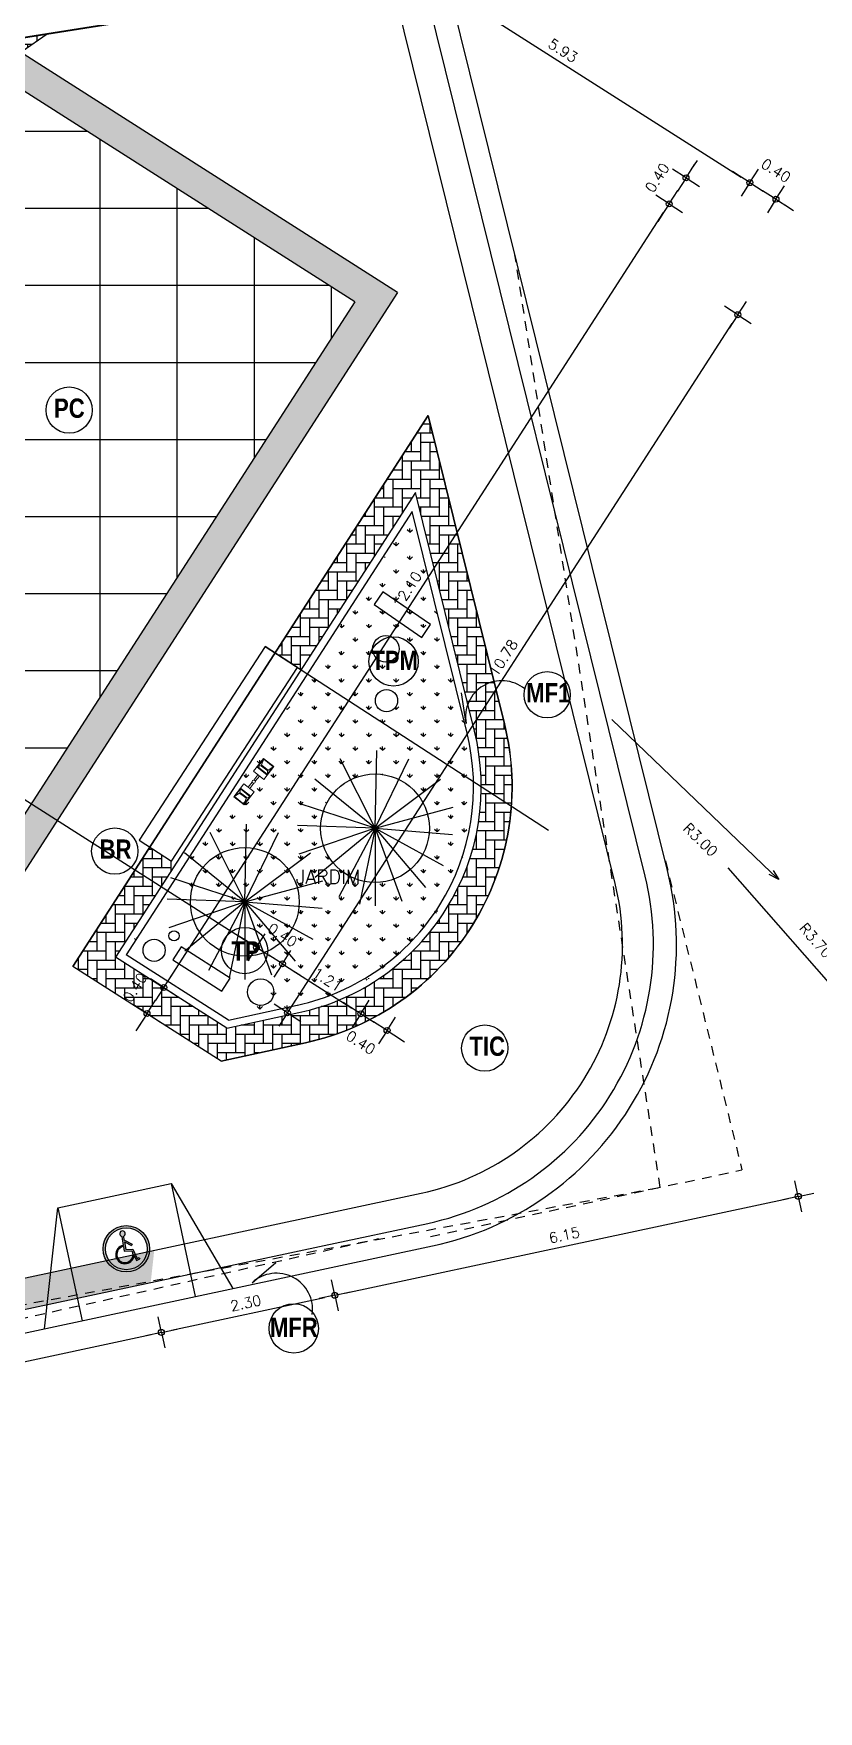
# Model space of a CAD drawing. Extents: x -599692 to 469028, y -9431878 to 9424999.
# Drawn here: x 2217.14 to 2227.32, y -483.51 to -461.73 of the extents above; entities that cross this region are included whole.
import ezdxf

# ---------------------------------------------------------------- set-up
doc = ezdxf.new("R2010")
doc.units = 0
doc.header["$LTSCALE"] = 0.5
doc.header["$MEASUREMENT"] = 0
doc.header["$PDMODE"] = 34
doc.linetypes.add('HIDDEN', pattern=[0.375, 0.25, -0.125])
doc.layers.get('0').update_dxf_attribs({"linetype": 'CONTINUOUS'})
doc.layers.get('DEFPOINTS').update_dxf_attribs({"linetype": 'CONTINUOUS'})
for name, color, linetype in [('1', 1, 'CONTINUOUS'), ('COTAS', 2, 'CONTINUOUS'), ('DEMOLIR', 253, 'HIDDEN'), ('HACH', 8, 'CONTINUOUS'), ('HACHURA', 253, 'CONTINUOUS'), ('P01', 1, 'CONTINUOUS'), ('P1', 1, 'CONTINUOUS'), ('P2', 2, 'CONTINUOUS'), ('P3', 3, 'CONTINUOUS'), ('P6', 4, 'CONTINUOUS'), ('PVISTA', 1, 'CONTINUOUS'), ('TEXT', 3, 'CONTINUOUS'), ('TEXTO', 3, 'CONTINUOUS'), ('VEGETAÇÃO', 2, 'CONTINUOUS')]:
    doc.layers.add(name, color=color, linetype=linetype)
doc.layers.add('ALVENARIA', color=4, linetype='CONTINUOUS', lineweight=40)
doc.layers.add('Det', color=3, linetype='CONTINUOUS', lineweight=9)
doc.styles.add('ARIAL', font='ARIALNB.TTF')
doc.styles.add('ROMANS', font='romans')
doc.dimstyles.new('BOLA50$0', dxfattribs={"dimscale": 0.5, "dimtxt": 0.25, "dimasz": 0.18, "dimexe": 0.18, "dimexo": 0.0625, "dimgap": 0.1, "dimtad": 1, "dimzin": 0, "dimdsep": 46, "dimtxsty": 'ROMANS', "dimblk1": 'BOLA', "dimblk2": 'BOLA', "dimsah": 1, "dimcen": 0.09, "dimse1": 1, "dimse2": 1, "dimclrt": 256, "dimadec": 0, "dimazin": 0, "dimtfac": 1, "dimtofl": 0, "dimtmove": 2, "dimatfit": 3, "dimldrblk": 'BOLA', "dimfxl": 1, "dimtolj": 1, "dimtzin": 0, "dimarcsym": 0})
doc.dimstyles.new('BOLA50$4', dxfattribs={"dimscale": 0.5, "dimtxt": 0.17, "dimasz": 0.18, "dimexe": 0.18, "dimexo": 0.0625, "dimgap": 0.2, "dimtad": 1, "dimzin": 4, "dimdsep": 46, "dimtxsty": 'ROMANS', "dimblk1": 'OPEN30', "dimblk2": 'OPEN30', "dimsah": 1, "dimcen": 0.09, "dimse1": 1, "dimse2": 1, "dimclrd": 256, "dimclrt": 3, "dimadec": 0, "dimazin": 0, "dimtfac": 1, "dimtdec": 4, "dimtofl": 0, "dimtmove": 2, "dimatfit": 3, "dimldrblk": 'OPEN30', "dimfxl": 1, "dimtolj": 1, "dimtzin": 0, "dimarcsym": 0})
pattern_1 = [(90, (120.0618, -228.11359), (-0.12, 0.12), [0.36, -0.12]), (180, (120.0618, -227.99359), (-0.12, 0.12), [0.36, -0.12])]

# ---------------------------------------------------------------- blocks, each defined once
blk = doc.blocks.new('_OPEN30')
at = {"color": 0, "linetype": 'ByBlock'}
for p, q in [((-1, 0.27), (0, 0)), ((0, 0), (-1, -0.27)), ((0, 0), (-1, 0))]:
    blk.add_line(p, q, dxfattribs=at)
blk = doc.blocks.new('*D365')
at = {"layer": 'COTAS', "color": 253, "linetype": 'ByBlock', "lineweight": -2, "transparency": 16777216}
blk.add_line((2226.142, -472.557), (2228.49, -475.24), dxfattribs=at)
at = {"layer": 'DEFPOINTS', "color": 0, "transparency": 16777216}
for p in [(2226.142, -472.557, 24.028), (2228.578, -475.342, 24.028)]:
    blk.add_point(p, dxfattribs=at)
at = {"layer": 'COTAS', "color": 253, "lineweight": -2, "transparency": 16777216, "xscale": 0.135, "yscale": 0.135, "zscale": 0.135, "rotation": 311.1748749105023}
blk.add_blockref('_OPEN30', (2228.578, -475.342), dxfattribs=at)
at = {"layer": 'COTAS', "color": 3, "transparency": 16777216, "insert": (2227.282, -473.501), "char_height": 0.135, "attachment_point": 5, "rotation": 311.1749, "style": 'ROMANS'}
blk.add_mtext('\\A1;R3.70', dxfattribs=at)
blk = doc.blocks.new('BOLA')
for q in [(-1.53, 0), (0, 1.53), (0, -1.53), (1.53, 0)]:
    blk.add_line((0, 0), q)
blk.add_circle((0, 0), 0.284)
blk = doc.blocks.new('*D367')
at = {"layer": 'COTAS', "color": 253, "linetype": 'ByBlock', "lineweight": -2, "transparency": 16777216}
blk.add_line((2207.326, -465.494), (2219.914, -473.518), dxfattribs=at)
at = {"layer": 'DEFPOINTS', "color": 0, "transparency": 16777216}
for p in [(2206.626, -466.342, 23.401), (2220.028, -473.59), (2219.441, -474.511, 23.401)]:
    blk.add_point(p, dxfattribs=at)
at = {"layer": 'COTAS', "color": 253, "lineweight": -2, "transparency": 16777216, "xscale": 0.135, "yscale": 0.135, "zscale": 0.135}
for p, rotation in [((2207.212, -465.421), 147.4865219688017), ((2220.028, -473.59), 327.4865219688017)]:
    blk.add_blockref('BOLA', p, dxfattribs=dict(at, rotation=rotation))
at = {"layer": 'COTAS', "transparency": 16777216, "insert": (2213.697, -469.386), "char_height": 0.135, "attachment_point": 5, "rotation": 327.4865, "style": 'ROMANS'}
blk.add_mtext('\\A1;15.20', dxfattribs=at)
blk = doc.blocks.new('*D368')
at = {"layer": 'COTAS', "color": 253, "linetype": 'ByBlock', "lineweight": -2, "transparency": 16777216}
for p, q in [((2219.914, -473.518), (2219.8, -473.445)), ((2220.478, -473.877), (2220.591, -473.949))]:
    blk.add_line(p, q, dxfattribs=at)
at = {"layer": 'DEFPOINTS', "color": 0, "transparency": 16777216}
for p in [(2220.364, -473.804), (2219.441, -474.511, 23.401), (2219.562, -475.062, 23.401)]:
    blk.add_point(p, dxfattribs=at)
at = {"layer": 'COTAS', "color": 253, "lineweight": -2, "transparency": 16777216, "xscale": 0.135, "yscale": 0.135, "zscale": 0.135}
for p, rotation in [((2220.028, -473.59), 327.4865219688017), ((2220.364, -473.804), 147.4865219688017)]:
    blk.add_blockref('BOLA', p, dxfattribs=dict(at, rotation=rotation))
at = {"layer": 'COTAS', "transparency": 16777216, "insert": (2220.365, -473.431), "char_height": 0.135, "attachment_point": 5, "rotation": 327.4865, "style": 'ROMANS'}
blk.add_mtext('\\A1;0.40', dxfattribs=at)
blk = doc.blocks.new('*D369')
at = {"layer": 'COTAS', "color": 253, "linetype": 'ByBlock', "lineweight": -2, "transparency": 16777216}
blk.add_line((2220.478, -473.877), (2221.266, -474.379), dxfattribs=at)
at = {"layer": 'DEFPOINTS', "color": 0, "transparency": 16777216}
for p in [(2221.38, -474.452), (2221.108, -474.878, 3.779), (2219.562, -475.062, 23.401)]:
    blk.add_point(p, dxfattribs=at)
at = {"layer": 'COTAS', "color": 253, "lineweight": -2, "transparency": 16777216, "xscale": 0.135, "yscale": 0.135, "zscale": 0.135}
for p, rotation in [((2220.364, -473.804), 147.4865219688017), ((2221.38, -474.452), 327.4865219688017)]:
    blk.add_blockref('BOLA', p, dxfattribs=dict(at, rotation=rotation))
at = {"layer": 'COTAS', "transparency": 16777216, "insert": (2220.948, -474.008), "char_height": 0.135, "attachment_point": 5, "rotation": 327.4865, "style": 'ROMANS'}
blk.add_mtext('\\A1;1.21', dxfattribs=at)
blk = doc.blocks.new('*D370')
at = {"layer": 'COTAS', "color": 253, "linetype": 'ByBlock', "lineweight": -2, "transparency": 16777216}
for p, q in [((2221.266, -474.379), (2221.152, -474.307)), ((2221.835, -474.742), (2221.949, -474.815))]:
    blk.add_line(p, q, dxfattribs=at)
at = {"layer": 'DEFPOINTS', "color": 0, "transparency": 16777216}
for p in [(2221.968, -474.282, 3.124), (2221.108, -474.878, 3.779), (2221.721, -474.669)]:
    blk.add_point(p, dxfattribs=at)
at = {"layer": 'COTAS', "color": 253, "lineweight": -2, "transparency": 16777216, "xscale": 0.135, "yscale": 0.135, "zscale": 0.135}
for p, rotation in [((2221.38, -474.452), 327.4865219688017), ((2221.721, -474.669), 147.4865219688017)]:
    blk.add_blockref('BOLA', p, dxfattribs=dict(at, rotation=rotation))
at = {"layer": 'COTAS', "transparency": 16777216, "insert": (2221.381, -474.826), "char_height": 0.135, "attachment_point": 5, "rotation": 327.4865, "style": 'ROMANS'}
blk.add_mtext('\\A1;0.40', dxfattribs=at)
blk = doc.blocks.new('*D371')
at = {"layer": 'COTAS', "color": 253, "linetype": 'ByBlock', "lineweight": -2, "transparency": 16777216}
blk.add_line((2221.538, -460.551), (2226.312, -463.595), dxfattribs=at)
at = {"layer": 'DEFPOINTS', "color": 0, "transparency": 16777216}
for p in [(2220.995, -461.152, 23.401), (2226.426, -463.667), (2225.997, -464.34, 23.401)]:
    blk.add_point(p, dxfattribs=at)
at = {"layer": 'COTAS', "color": 253, "lineweight": -2, "transparency": 16777216, "xscale": 0.135, "yscale": 0.135, "zscale": 0.135}
for p, rotation in [((2221.424, -460.479), 147.4865219688025), ((2226.426, -463.667), 327.4865219688025)]:
    blk.add_blockref('BOLA', p, dxfattribs=dict(at, rotation=rotation))
at = {"layer": 'COTAS', "transparency": 16777216, "insert": (2224.002, -461.953), "char_height": 0.135, "attachment_point": 5, "rotation": 327.4865, "style": 'ROMANS'}
blk.add_mtext('\\A1;5.93', dxfattribs=at)
blk = doc.blocks.new('*D372')
at = {"layer": 'COTAS', "color": 253, "linetype": 'ByBlock', "lineweight": -2, "transparency": 16777216}
for p, q in [((2226.312, -463.595), (2226.199, -463.522)), ((2226.879, -463.956), (2226.993, -464.028))]:
    blk.add_line(p, q, dxfattribs=at)
at = {"layer": 'DEFPOINTS', "color": 0, "transparency": 16777216}
for p in [(2226.765, -463.883), (2225.997, -464.34, 23.401), (2226.551, -464.219, 23.401)]:
    blk.add_point(p, dxfattribs=at)
at = {"layer": 'COTAS', "color": 253, "lineweight": -2, "transparency": 16777216, "xscale": 0.135, "yscale": 0.135, "zscale": 0.135}
for p, rotation in [((2226.426, -463.667), 327.4865219688025), ((2226.765, -463.883), 147.4865219688025)]:
    blk.add_blockref('BOLA', p, dxfattribs=dict(at, rotation=rotation))
at = {"layer": 'COTAS', "transparency": 16777216, "insert": (2226.765, -463.51), "char_height": 0.135, "attachment_point": 5, "rotation": 327.4865, "style": 'ROMANS'}
blk.add_mtext('\\A1;0.40', dxfattribs=at)
blk = doc.blocks.new('*D373')
at = {"layer": 'COTAS', "color": 253, "linetype": 'ByBlock', "lineweight": -2, "transparency": 16777216}
blk.add_line((2224.636, -470.633), (2226.703, -472.618), dxfattribs=at)
at = {"layer": 'DEFPOINTS', "color": 0, "transparency": 16777216}
for p in [(2224.636, -470.633, 24.028), (2226.8, -472.711, 24.028)]:
    blk.add_point(p, dxfattribs=at)
at = {"layer": 'COTAS', "color": 253, "lineweight": -2, "transparency": 16777216, "xscale": 0.135, "yscale": 0.135, "zscale": 0.135, "rotation": 316.1598628357586}
blk.add_blockref('_OPEN30', (2226.8, -472.711), dxfattribs=at)
at = {"layer": 'COTAS', "color": 3, "transparency": 16777216, "insert": (2225.786, -472.194), "char_height": 0.135, "attachment_point": 5, "rotation": 316.1599, "style": 'ROMANS'}
blk.add_mtext('\\A1;R3.00', dxfattribs=at)
blk = doc.blocks.new('*D374')
at = {"layer": 'COTAS', "color": 253, "linetype": 'ByBlock', "lineweight": -2, "transparency": 16777216}
for p, q in [((2218.898, -474), (2218.971, -473.886)), ((2218.535, -474.563), (2218.462, -474.676))]:
    blk.add_line(p, q, dxfattribs=at)
at = {"layer": 'DEFPOINTS', "color": 0, "transparency": 16777216}
for p in [(2218.825, -474.113), (2219.441, -474.511, 23.401), (2219.225, -474.847, 23.401)]:
    blk.add_point(p, dxfattribs=at)
at = {"layer": 'COTAS', "color": 253, "lineweight": -2, "transparency": 16777216, "xscale": 0.135, "yscale": 0.135, "zscale": 0.135}
for p, rotation in [((2218.825, -474.113), 237.1944000718257), ((2218.608, -474.449), 57.19440007182569)]:
    blk.add_blockref('BOLA', p, dxfattribs=dict(at, rotation=rotation))
at = {"layer": 'COTAS', "transparency": 16777216, "insert": (2218.452, -474.111), "char_height": 0.135, "attachment_point": 5, "rotation": 57.1944, "style": 'ROMANS'}
blk.add_mtext('\\A1;0.40', dxfattribs=at)
blk = doc.blocks.new('*D375')
at = {"layer": 'COTAS', "color": 253, "linetype": 'ByBlock', "lineweight": -2, "transparency": 16777216}
blk.add_line((2218.898, -474), (2225.307, -464.056), dxfattribs=at)
at = {"layer": 'DEFPOINTS', "color": 0, "transparency": 16777216}
for p in [(2225.38, -463.943), (2225.997, -464.34, 23.401), (2219.441, -474.511, 23.401)]:
    blk.add_point(p, dxfattribs=at)
at = {"layer": 'COTAS', "color": 253, "lineweight": -2, "transparency": 16777216, "xscale": 0.135, "yscale": 0.135, "zscale": 0.135}
for p, rotation in [((2225.38, -463.943), 57.19440007182573), ((2218.825, -474.113), 237.1944000718257)]:
    blk.add_blockref('BOLA', p, dxfattribs=dict(at, rotation=rotation))
at = {"layer": 'COTAS', "transparency": 16777216, "insert": (2221.983, -468.951), "char_height": 0.135, "attachment_point": 5, "rotation": 57.1944, "style": 'ROMANS'}
blk.add_mtext('\\A1;12.10', dxfattribs=at)
blk = doc.blocks.new('*D376')
at = {"layer": 'COTAS', "color": 253, "linetype": 'ByBlock', "lineweight": -2, "transparency": 16777216}
for p, q in [((2225.671, -463.492), (2225.745, -463.378)), ((2225.307, -464.056), (2225.234, -464.17))]:
    blk.add_line(p, q, dxfattribs=at)
at = {"layer": 'DEFPOINTS', "color": 0, "transparency": 16777216}
for p in [(2225.598, -463.605), (2225.997, -464.34, 23.401), (2226.551, -464.219, 23.401)]:
    blk.add_point(p, dxfattribs=at)
at = {"layer": 'COTAS', "color": 253, "lineweight": -2, "transparency": 16777216, "xscale": 0.135, "yscale": 0.135, "zscale": 0.135}
for p, rotation in [((2225.598, -463.605), 237.1944000718257), ((2225.38, -463.943), 57.19440007182569)]:
    blk.add_blockref('BOLA', p, dxfattribs=dict(at, rotation=rotation))
at = {"layer": 'COTAS', "transparency": 16777216, "insert": (2225.225, -463.603), "char_height": 0.135, "attachment_point": 5, "rotation": 57.1944, "style": 'ROMANS'}
blk.add_mtext('\\A1;0.40', dxfattribs=at)
blk = doc.blocks.new('*D377')
at = {"layer": 'COTAS', "color": 253, "linetype": 'ByBlock', "lineweight": -2, "transparency": 16777216}
blk.add_line((2220.503, -474.326), (2226.195, -465.495), dxfattribs=at)
at = {"layer": 'DEFPOINTS', "color": 0, "transparency": 16777216}
for p in [(2226.269, -465.381), (2226.948, -465.819, 23.401), (2221.108, -474.878, 23.401)]:
    blk.add_point(p, dxfattribs=at)
at = {"layer": 'COTAS', "color": 253, "lineweight": -2, "transparency": 16777216, "xscale": 0.135, "yscale": 0.135, "zscale": 0.135}
for p, rotation in [((2226.269, -465.381), 57.1944000718852), ((2220.429, -474.44), 237.1944000718852)]:
    blk.add_blockref('BOLA', p, dxfattribs=dict(at, rotation=rotation))
at = {"layer": 'COTAS', "transparency": 16777216, "insert": (2223.229, -469.833), "char_height": 0.135, "attachment_point": 5, "rotation": 57.1944, "style": 'ROMANS'}
blk.add_mtext('\\A1;10.78', dxfattribs=at)
blk = doc.blocks.new('*D380')
at = {"layer": 'COTAS', "color": 253, "linetype": 'ByBlock', "lineweight": -2, "transparency": 16777216}
blk.add_line((2200.821, -482.427), (2218.662, -478.615), dxfattribs=at)
at = {"layer": 'DEFPOINTS', "color": 0, "transparency": 16777216}
for p in [(2218.656, -477.94, 24.028), (2218.794, -478.587), (2200.551, -481.808, 24.028)]:
    blk.add_point(p, dxfattribs=at)
at = {"layer": 'COTAS', "color": 253, "lineweight": -2, "transparency": 16777216, "xscale": 0.135, "yscale": 0.135, "zscale": 0.135}
for p, rotation in [((2218.794, -478.587), 12.0604837379147), ((2200.689, -482.455), 192.0604837379147)]:
    blk.add_blockref('BOLA', p, dxfattribs=dict(at, rotation=rotation))
at = {"layer": 'COTAS', "transparency": 16777216, "insert": (2209.712, -480.381), "char_height": 0.135, "attachment_point": 5, "rotation": 12.0605, "style": 'ROMANS'}
blk.add_mtext('\\A1;18.51', dxfattribs=at)
blk = doc.blocks.new('*D381')
at = {"layer": 'COTAS', "color": 253, "linetype": 'ByBlock', "lineweight": -2, "transparency": 16777216}
blk.add_line((2218.926, -478.558), (2220.911, -478.134), dxfattribs=at)
at = {"layer": 'DEFPOINTS', "color": 0, "transparency": 16777216}
for p in [(2220.905, -477.46, 24.028), (2218.656, -477.94, 24.028), (2221.043, -478.106)]:
    blk.add_point(p, dxfattribs=at)
at = {"layer": 'COTAS', "color": 253, "lineweight": -2, "transparency": 16777216, "xscale": 0.135, "yscale": 0.135, "zscale": 0.135}
for p, rotation in [((2221.043, -478.106), 12.0604837379147), ((2218.794, -478.587), 192.0604837379147)]:
    blk.add_blockref('BOLA', p, dxfattribs=dict(at, rotation=rotation))
at = {"layer": 'COTAS', "transparency": 16777216, "insert": (2219.889, -478.207), "char_height": 0.135, "attachment_point": 5, "rotation": 12.0605, "style": 'ROMANS'}
blk.add_mtext('\\A1;2.30', dxfattribs=at)
blk = doc.blocks.new('*D382')
at = {"layer": 'COTAS', "color": 253, "linetype": 'ByBlock', "lineweight": -2, "transparency": 16777216}
blk.add_line((2221.175, -478.078), (2226.922, -476.85), dxfattribs=at)
at = {"layer": 'DEFPOINTS', "color": 0, "transparency": 16777216}
for p in [(2226.916, -476.175, 24.028), (2227.054, -476.822), (2220.905, -477.46, 24.028)]:
    blk.add_point(p, dxfattribs=at)
at = {"layer": 'COTAS', "color": 253, "lineweight": -2, "transparency": 16777216, "xscale": 0.135, "yscale": 0.135, "zscale": 0.135}
for p, rotation in [((2227.054, -476.822), 12.0604837379147), ((2221.043, -478.106), 192.0604837379147)]:
    blk.add_blockref('BOLA', p, dxfattribs=dict(at, rotation=rotation))
at = {"layer": 'COTAS', "transparency": 16777216, "insert": (2224.019, -477.325), "char_height": 0.135, "attachment_point": 5, "rotation": 12.0605, "style": 'ROMANS'}
blk.add_mtext('\\A1;6.15', dxfattribs=at)
blk = doc.blocks.new('A$C44756B37')
at = {"layer": 'PVISTA'}
for p, q in [((0.126, 0.484), (0.143, 0.324)), ((0.146, 0.304), (0.155, 0.219)), ((0.155, 0.483), (0.162, 0.42)), ((0.162, 0.42), (0.302, 0.338)), ((0.166, 0.385), (0.181, 0.248)), ((0.166, 0.385), (0.287, 0.314)), ((0.302, 0.338), (0.287, 0.314)), ((0.155, 0.219), (0.287, 0.219)), ((0.181, 0.248), (0.306, 0.248)), ((0.287, 0.219), (0.304, 0.177)), ((0.306, 0.248), (0.375, 0.079)), ((0.322, 0.133), (0.359, 0.042)), ((0.359, 0.042), (0.42, 0.067)), ((0.375, 0.079), (0.409, 0.093)), ((0.409, 0.093), (0.42, 0.067))]:
    blk.add_line(p, q, dxfattribs=at)
blk.add_lwpolyline([(0.146, 0.304, 2.388986), (0.304, 0.177, -0.830114)], format="xyb", dxfattribs=at)
for centre, radius, start, end in [((0.162, 0.163), 0.163, 96.6867, 349.3931), ((0.143, 0.53), 0.0491, 284.7935, 250.3107)]:
    blk.add_arc(centre, radius, start, end, dxfattribs=at)
blk = doc.blocks.new('A$C6E743D22')
at = {"layer": '1', "ltscale": 3}
h = blk.add_hatch(color=256, dxfattribs=at)
h.paths.add_polyline_path([(0, 0.408, 1), (0.816, 0.408, 1)])
h.paths.add_polyline_path([(0.776, 0.408, -1), (0.04, 0.408, -1)], flags=16)
h.paths.add_polyline_path([(0.624, 0.24), (0.635, 0.213), (0.574, 0.188), (0.537, 0.279, -0.360974), (0.377, 0.147, -0.943286), (0.359, 0.471), (0.341, 0.631, -6.596073), (0.37, 0.63), (0.377, 0.567), (0.517, 0.485), (0.502, 0.46), (0.381, 0.531), (0.396, 0.395), (0.522, 0.395), (0.59, 0.226)], flags=0)
h.paths.add_polyline_path([(0.519, 0.324, -2.386956), (0.361, 0.451), (0.37, 0.366), (0.502, 0.366)], flags=0)
h = blk.add_hatch(color=256, dxfattribs=at)
h.paths.add_polyline_path([(0.37, 0.63), (0.377, 0.567), (0.517, 0.485), (0.502, 0.46), (0.381, 0.531), (0.396, 0.395), (0.522, 0.395), (0.59, 0.226), (0.624, 0.24), (0.635, 0.213), (0.574, 0.188), (0.537, 0.279, -0.360974), (0.377, 0.147, -0.943286), (0.359, 0.471), (0.341, 0.631, -6.596073)])
h.paths.add_polyline_path([(0.519, 0.324), (0.502, 0.366), (0.37, 0.366), (0.361, 0.451, 2.386956)])
at = {"layer": 'TEXT'}
for radius in [0.408, 0.368]:
    blk.add_circle((0.408, 0.408), radius, dxfattribs=at)
at = {"layer": 'HACH', "ltscale": 3}
blk.add_blockref('A$C44756B37', (0.215, 0.147), dxfattribs=at)
blk = doc.blocks.new('A$C206D7CE9')
at = {"layer": 'HACH', "ltscale": 3, "xscale": 5.510876380422942, "yscale": 5.510876380422942, "zscale": 5.510876380422942}
blk.add_blockref('A$C6E743D22', (0, 0), dxfattribs=at)
blk = doc.blocks.new('A$C53B24436')
at = {"layer": 'PVISTA', "xscale": 0.2675669915776192, "yscale": 0.2675669915776192, "zscale": 0.2675669915776192, "rotation": 16.99718398011538}
blk.add_blockref('A$C206D7CE9', (-0.065, 0.028), dxfattribs=at)
blk = doc.blocks.new('FG')
at = {"layer": 'Det', "color": 7}
for p, q in [((-0.9, 0.573), (-1.743, 0.462)), ((-1.743, 0.462), (-1.654, -0.215)), ((-1.743, 0.462), (-1.654, -0.215)), ((-1.209, 0.502), (-1.709, 0.437)), ((-1.371, 0.381), (-1.709, 0.437)), ((-1.709, 0.437), (-1.628, -0.181)), ((-1.344, 0.006), (-1.39, 0.357)), ((-1.371, 0.381), (-1.209, 0.502)), ((-1.347, 0.363), (-1.3, 0.012)), ((-1.209, 0.502), (-1.128, -0.115)), ((-1.184, 0.536), (-1.094, -0.141)), ((-0.9, 0.573), (-0.811, -0.104)), ((-0.521, 0.329), (-0.862, 0.284)), ((-0.508, 0.23), (-0.849, 0.185)), ((-0.389, 0.346), (-0.048, 0.389)), ((-0.377, 0.247), (-0.036, 0.289)), ((-0.084, 0.678), (0.759, 0.783)), ((-0.084, 0.678), (0, 0)), ((0, 0), (0.844, 0.105)), ((0.2, 0.713), (0.284, 0.035)), ((0.233, 0.687), (0.733, 0.749)), ((0.42, 0.611), (0.233, 0.687)), ((0.233, 0.687), (0.31, 0.069)), ((0.473, 0.188), (0.31, 0.069)), ((0.31, 0.069), (0.81, 0.131)), ((0.401, 0.586), (0.445, 0.235)), ((0.42, 0.611), (0.733, 0.749)), ((0.488, 0.241), (0.445, 0.592)), ((0.473, 0.188), (0.81, 0.131)), ((0.733, 0.749), (0.81, 0.131)), ((0.759, 0.783), (0.844, 0.105)), ((0.759, 0.783), (0.844, 0.105)), ((-0.811, -0.104), (-1.654, -0.215)), ((-1.316, -0.04), (-1.628, -0.181)), ((-1.128, -0.115), (-1.628, -0.181)), ((-1.316, -0.04), (-1.128, -0.115))]:
    blk.add_line(p, q, dxfattribs=at)
for points in [[(-1.291, -0.037), (-1.34, -0.044), (-1.347, 0.006), (-1.297, 0.012)], [(0.448, 0.185), (0.497, 0.191), (0.491, 0.241), (0.442, 0.235)]]:
    blk.add_lwpolyline(points, close=True, dxfattribs=at)
blk.add_circle((-0.449, 0.288), 0.0829, dxfattribs=at)
for centre, start, end in [((-1.368, 0.36), 7.50667, 187.50667), ((0.423, 0.589), 7.0793, 187.0793)]:
    blk.add_arc(centre, 0.022, start, end, dxfattribs=at)
blk = doc.blocks.new('JARDIM')
at = {"layer": 'VEGETAÇÃO', "linetype": 'Continuous', "ltscale": 3}
for q in [(2253.311, -428.71), (2252.839, -428.816), (2253.727, -428.816), (2252.508, -429.082), (2254.14, -429.079), (2252.332, -429.405), (2254.302, -429.442), (2252.283, -429.683), (2252.302, -430.055), (2252.511, -430.356), (2252.82, -430.608), (2253.088, -430.704), (2253.289, -430.724), (2253.637, -430.662), (2254.173, -430.2), (2254.293, -429.796), (2253.943, -430.484)]:
    blk.add_line((2253.289, -429.717), q, dxfattribs=at)
blk.add_circle((2253.289, -429.717), 0.705, dxfattribs=at)

msp = doc.modelspace()

# ---------------------------------------------------------------- hatches: boundary and pattern name
at = {"layer": 'HACHURA'}
h = msp.add_hatch(dxfattribs=at)
h.set_pattern_fill('NET', color=256, scale=8)
h.paths.add_polyline_path([(2221.303, -465.213), (2216.609, -462.221, -0.098876), (2206.626, -466.342), (2206.918, -466.529), (2207.192, -466.496), (2207.219, -466.72), (2216.513, -472.644)])
h.paths.add_polyline_path([(2217.298, -466.618, -1), (2217.898, -466.618, -1)], flags=16)
h.paths.add_polyline_path([(2217.337, -466.787), (2217.864, -466.787), (2217.864, -466.4), (2217.337, -466.4)], flags=24)
at = {"layer": 'P01'}
h = msp.add_hatch(dxfattribs=at)
h.set_pattern_fill('AR-HBONE', color=256, scale=0.03, angle=45, style=0)
h.set_pattern_definition(pattern_1)
h.paths.add_polyline_path([(2217.313, -461.735), (2216.4, -461.879, -0.108498), (2205.545, -466.128), (2206.049, -466.449, 0.112089)])
h = msp.add_hatch(dxfattribs=at)
h.set_pattern_fill('AR-HBONE', color=256, scale=0.03, angle=45)
h.paths.add_polyline_path([(2221.857, -465.092), (2216.969, -461.976, -0.003949), (2216.609, -462.221), (2221.303, -465.213), (2216.513, -472.644), (2207.219, -466.72), (2207.252, -466.992), (2206.957, -467.028), (2216.634, -473.196)])
h = msp.add_hatch(dxfattribs=at)
h.set_pattern_fill('AR-HBONE', color=256, scale=0.03, angle=45)
h.paths.add_polyline_path([(2222.088, -467.687), (2222.769, -470.437, -0.255589), (2223.108, -470.142), (2222.254, -466.691), (2220.27, -469.769), (2220.606, -469.987)])
h.paths.add_polyline_path([(2223.243, -470.689), (2223.108, -470.142, 0.255589), (2222.769, -470.437), (2222.855, -470.785, -0.060626), (2222.943, -471.505), (2223.333, -471.758, 0.079399)])
h = msp.add_hatch(dxfattribs=at)
h.set_pattern_fill('AR-HBONE', color=256, scale=0.03, angle=45)
h.paths.add_polyline_path([(2223.333, -471.758), (2222.943, -471.505, -0.256376), (2221.555, -474.036), (2221.932, -474.263, 0.221371)])
h = msp.add_hatch(dxfattribs=at)
h.set_pattern_fill('AR-HBONE', color=256, scale=0.03, angle=45)
h.paths.add_polyline_path([(2218.2, -473.719), (2218.984, -472.502), (2218.93, -472.468), (2218.927, -472.473), (2218.645, -472.29), (2217.646, -473.841), (2219.568, -475.066), (2220.663, -474.828, 0.103203), (2221.932, -474.263), (2221.744, -474.15, 0.000308), (2221.555, -474.037, -0.088163), (2220.579, -474.437), (2219.644, -474.64)])
h = msp.add_hatch(dxfattribs=at)
h.set_pattern_fill('AR-HBONE', color=256, scale=0.03, angle=45, style=0)
h.set_pattern_definition(pattern_1)
h.paths.add_polyline_path([(2218.656, -477.94), (2218.702, -477.521), (2200.337, -481.445), (2200.551, -481.808)])
at = {"layer": 'VEGETAÇÃO'}
h = msp.add_hatch(dxfattribs=at)
h.set_pattern_fill('GRASS', color=256, scale=0.25, style=0)
h.set_pattern_definition([(90, (115.368, -229.02533), (-0.176776695, 0.176776695), [0.046875, -0.30667839]), (45, (115.368, -229.02533), (-0.176776695, 0.176776695), [0.046875, -0.203125]), (135, (115.368, -229.02533), (-0.176776695, -0.176776695), [0.046875, -0.203125])])
edge = h.paths.add_edge_path()
edge.add_line((2218.857, -472.923), (2218.338, -473.689))
edge.add_arc((2219.242, -473.733), 0.905, -62.2669, 177.24, ccw=False)
edge.add_line((2219.663, -474.534), (2220.639, -474.36))
edge.add_arc((2219.942, -471.545), 2.9, 283.8973, 373.8973)
edge.add_line((2222.758, -470.848), (2222.047, -467.975))
edge.add_line((2222.047, -467.975), (2218.857, -472.923))
edge = h.paths.add_edge_path(flags=16)
edge.add_arc((2221.714, -470.389), 0.144, 0, 360)
edge = h.paths.add_edge_path(flags=16)
edge.add_arc((2221.565, -472.046), 0.705, 0, 360)
edge = h.paths.add_edge_path(flags=16)
edge.add_arc((2221.706, -469.717), 0.172, 0, 360)
edge = h.paths.add_edge_path(flags=16)
edge.add_arc((2221.987, -469.927), 0.0664, 0, 360)

# ---------------------------------------------------------------- linework, layer by layer
at = {"layer": 'ALVENARIA'}
msp.add_line((2216.405, -461.878, 23.401), (2220.987, -461.153, 23.401), dxfattribs=at)
at = {"layer": 'DEMOLIR'}
for p, q in [((2225.264, -476.705, 23.401), (2223.368, -464.531, 23.401)), ((2225.332, -472.469, 23.401), (2226.324, -476.478, 23.401)), ((2222.285, -477.341, 23.401), (2226.324, -476.478, 23.401)), ((2216.921, -478.242, 23.401), (2225.264, -476.705, 23.401)), ((2206.621, -480.731, 24.028), (2221.615, -477.37, 24.028))]:
    msp.add_line(p, q, dxfattribs=at)
at = {"layer": 'P01'}
msp.add_line((2220.141, -469.685, -0.627), (2223.813, -472.07, -0.627), dxfattribs=at)
at = {"layer": 'P1'}
for p, q in [((2224.679, -472.762, 24.028), (2221.774, -461.021, 24.028)), ((2221.857, -465.092, 22.774), (2216.969, -461.976, 22.774)), ((2221.303, -465.213, 22.774), (2216.609, -462.221, 22.774)), ((2221.303, -465.213, 22.774), (2216.513, -472.644, 22.774)), ((2221.857, -465.092, 22.774), (2216.634, -473.196, 22.774)), ((2222.254, -466.691, 22.774), (2217.646, -473.841, 22.774)), ((2223.243, -470.689, 23.401), (2222.254, -466.691, 23.401)), ((2222.748, -470.686, -0.627), (2222.685, -470.286, -0.627)), ((2219.568, -475.066, 23.401), (2217.646, -473.841, 23.401)), ((2219.568, -475.066, 0.966), (2220.663, -474.828, 0.207)), ((2200.337, -481.445, 24.028), (2222.165, -476.781, 24.028)), ((2219.971, -477.943), (2220.277, -477.679))]:
    msp.add_line(p, q, dxfattribs=at)
at = {"layer": 'P1', "elevation": 22.774}
msp.add_lwpolyline([(2217.646, -473.841), (2222.254, -466.691), (2223.243, -470.689, -0.42271), (2220.663, -474.828), (2219.568, -475.066)], format="xyb", dxfattribs=at)
at = {"layer": 'P1'}
for centre, radius in [((2217.598, -466.618), 0.3), ((2221.805, -469.881, -0.627), 0.32), ((2223.797, -470.312, -0.627), 0.3), ((2218.19, -472.341, -0.627), 0.3), ((2219.873, -473.633), 0.3), ((2222.987, -474.898, -0.627), 0.3), ((2220.511, -478.535), 0.32)]:
    msp.add_circle(centre, radius, dxfattribs=at)
for centre, radius, start, end in [((2201.298, -439.286, 23.401), 27.575, 253.9751, 305.5032), ((2223.208, -470.599, -0.627), 0.469, 50.4291, 190.5865), ((2219.943, -471.506, 23.401), 3.4, 282.2402, 13.8973), ((2221.475, -473.554, 24.028), 3.3, 282.0605, 13.8973), ((2220.286, -478.289), 0.469, 352.1709, 132.3284)]:
    msp.add_arc(centre, radius, start, end, dxfattribs=at)
at = {"layer": 'P2', "elevation": -0.627}
msp.add_lwpolyline([(2220.561, -469.958), (2220.141, -469.685), (2218.507, -472.201), (2218.927, -472.473)], close=True, dxfattribs=at)
at = {"layer": 'P3'}
for p, q in [((2225.067, -472.666, 24.028), (2219.705, -450.994, 24.028)), ((2225.358, -472.593, 24.028), (2219.999, -450.934, 24.028)), ((2225.358, -472.593, 24.028), (2219.999, -450.934, 24.028)), ((2222.088, -467.687, 22.774), (2218.2, -473.719, 22.774)), ((2222.855, -470.785, 23.401), (2222.088, -467.687, 23.401)), ((2222.047, -467.936, 22.774), (2218.338, -473.689, 22.774)), ((2222.758, -470.809, 23.401), (2222.047, -467.936, 23.401)), ((2219.644, -474.64, 23.401), (2218.2, -473.719, 23.401)), ((2219.663, -474.534, 23.401), (2218.338, -473.689, 23.401)), ((2219.644, -474.64, 0.855), (2220.579, -474.437, 0.207)), ((2219.663, -474.534, 0.827), (2220.557, -474.34, 0.207)), ((2217.453, -476.97, 23.848), (2218.92, -476.657, 23.848)), ((2218.92, -476.657, 23.848), (2219.234, -478.123, 24.028)), ((2218.92, -476.657, 23.848), (2219.723, -478.019, 24.028)), ((2217.278, -478.541, 24.028), (2217.453, -476.97, 23.848)), ((2217.453, -476.97, 23.848), (2217.767, -478.437, 24.028)), ((2220.905, -477.46, 24.028), (2222.249, -477.173, 24.028)), ((2194.042, -483.506, 24.028), (2222.311, -477.466, 24.028)), ((2218.656, -477.94, 24.028), (2220.905, -477.46, 24.028)), ((2200.551, -481.808, 24.028), (2218.656, -477.94, 24.028))]:
    msp.add_line(p, q, dxfattribs=at)
for centre, radius, start in [((2219.943, -471.506, 23.401), 2.9, 282.2402), ((2219.943, -471.506, 23.401), 3, 282.2402), ((2221.475, -473.554, 24.028), 3.7, 282.0605), ((2221.475, -473.554, 24.028), 4, 282.0605), ((2221.475, -473.554, 24.028), 4, 282.0605)]:
    msp.add_arc(centre, radius, start, 13.8973, dxfattribs=at)
at = {"layer": 'P6', "elevation": -0.627}
for points in [[(2221.668, -468.978), (2221.555, -469.143), (2222.173, -469.568), (2222.286, -469.403)], [(2219.053, -473.585), (2218.945, -473.754), (2219.577, -474.158), (2219.685, -473.99)]]:
    msp.add_lwpolyline(points, close=True, dxfattribs=at)
at = {"layer": 'VEGETAÇÃO', "linetype": 'Continuous', "ltscale": 3}
for centre, radius in [((2221.706, -469.717), 0.172), ((2221.714, -470.389), 0.144), ((2218.7, -473.629), 0.144), ((2218.958, -473.441), 0.0664), ((2220.082, -474.171), 0.172)]:
    msp.add_circle(centre, radius, dxfattribs=at)

# ---------------------------------------------------------------- block references
at = {"layer": 'P1'}
for name, p, xscale, yscale, zscale, rotation in [('FG', (2220.123, -471.412, -0.627), 0.2499999999999999, 0.2499999999999999, 0.2499999999999999, 44.73750852692748), ('A$C53B24436', (2218.087, -477.843), 0.5000000003108792, 0.5000000003108792, 0.5000000003108792, 346.6455745224454)]:
    msp.add_blockref(name, p, dxfattribs=dict(at, xscale=xscale, yscale=yscale, zscale=zscale, rotation=rotation))
at = {"layer": 'VEGETAÇÃO'}
for p in [(-31.724, -42.328), (-33.413, -43.284)]:
    msp.add_blockref('JARDIM', p, dxfattribs=at)

# ---------------------------------------------------------------- texts
at = {"layer": 'TEXTO', "style": 'ARIAL'}
for s, p in [('PC', (2217.402, -466.719, 263.894)), ('MF1', (2223.525, -470.412, 263.268)), ('BR', (2217.994, -472.441, 263.268)), ('TIC', (2222.79, -474.998, 263.268)), ('MFR', (2220.202, -478.645, 263.894))]:
    msp.add_text(s, height=0.25, dxfattribs=at).set_placement(p)
at = {"layer": 'TEXTO', "width": 3.05792, "attachment_point": 1}
for s, insert, char_height, style in [('{\\C3;TPM}', (2221.517, -469.742, -0.627), 0.25, 'ARIAL'), ('{\\C3;JARDIM}', (2220.538, -472.585, -0.627), 0.18, 'ROMANS'), ('{\\C3;TP}', (2219.704, -473.513), 0.25, 'ARIAL')]:
    msp.add_mtext(s, dxfattribs=dict(at, insert=insert, char_height=char_height, style=style))

# ---------------------------------------------------------------- dimensions: what is measured, and where the dimension line sits
at = {"layer": 'COTAS'}
for p1, p2, distance, picture, middle in [((2220.995, -461.152, 23.401), (2225.997, -464.34, 23.401), 0.798, '*D371', (2224.002, -461.953)), ((2206.626, -466.342, 23.401), (2219.441, -474.511, 23.401), 1.092, '*D367', (2213.697, -469.386)), ((2221.108, -474.878, 23.401), (2226.948, -465.819, 23.401), 0.808, '*D377', (2223.229, -469.833)), ((2219.225, -474.847, 23.401), (2219.441, -474.511, 23.401), 0.734, '*D374', (2218.452, -474.111))]:
    dim = msp.add_aligned_dim(p1=p1, p2=p2, distance=distance, dimstyle='BOLA50$0', override={"dimscale": 0.75, "dimtxt": 0.18, "dimclrd": 253, "dimfxl": 4, "dimfxlon": 1, "dimarcsym": 1}, dxfattribs=at)
    dim.commit()
    dim.dimension.update_dxf_attribs({"geometry": picture, "text_midpoint": middle})
for base, p1, p2, angle, picture, middle in [((2226.765, -463.883), (2225.997, -464.34, 23.401), (2226.551, -464.219, 23.401), 147.4865, '*D372', (2226.765, -463.51)), ((2225.598, -463.605), (2225.997, -464.34, 23.401), (2226.551, -464.219, 23.401), 237.1944, '*D376', (2225.225, -463.603)), ((2225.38, -463.943), (2219.441, -474.511, 23.401), (2225.997, -464.34, 23.401), 237.1944, '*D375', (2221.983, -468.951)), ((2220.364, -473.804), (2219.441, -474.511, 23.401), (2219.562, -475.062, 23.401), 147.4865, '*D368', (2220.365, -473.431)), ((2221.3799, -474.4518), (2219.5619, -475.062, 23.4011), (2221.1085, -474.8776, 3.7787), 147.4865, '*D369', (2220.9484, -474.0078)), ((2221.721, -474.669), (2221.108, -474.878, 3.779), (2221.968, -474.282, 3.124), 147.4865, '*D370', (2221.381, -474.826)), ((2227.054, -476.822), (2220.905, -477.46, 24.028), (2226.916, -476.175, 24.028), 192.0605, '*D382', (2224.019, -477.325)), ((2221.043, -478.106), (2218.656, -477.94, 24.028), (2220.905, -477.46, 24.028), 192.0605, '*D381', (2219.889, -478.207)), ((2218.794, -478.587), (2200.551, -481.808, 24.028), (2218.656, -477.94, 24.028), 192.0605, '*D380', (2209.712, -480.381))]:
    dim = msp.add_linear_dim(base=base, p1=p1, p2=p2, angle=angle, dimstyle='BOLA50$0', override={"dimscale": 0.75, "dimtxt": 0.18, "dimclrd": 253, "dimfxl": 4, "dimfxlon": 1, "dimarcsym": 1}, dxfattribs=at)
    dim.commit()
    dim.dimension.update_dxf_attribs({"geometry": picture, "text_midpoint": middle})
for center, mpoint, picture, middle in [((2224.636, -470.633, 24.028), (2226.8, -472.711, 24.028), '*D373', (2225.786, -472.194)), ((2226.142, -472.557, 24.028), (2228.578, -475.342, 24.028), '*D365', (2227.282, -473.501))]:
    dim = msp.add_radius_dim(center=center, mpoint=mpoint, dimstyle='BOLA50$4', override={"dimscale": 0.75, "dimtxt": 0.18, "dimclrd": 253, "dimfxl": 4, "dimfxlon": 1, "dimarcsym": 1}, dxfattribs=at)
    dim.commit()
    dim.dimension.update_dxf_attribs({"geometry": picture, "text_midpoint": middle, "dimtype": 164})

doc.saveas('drawing.dxf')
